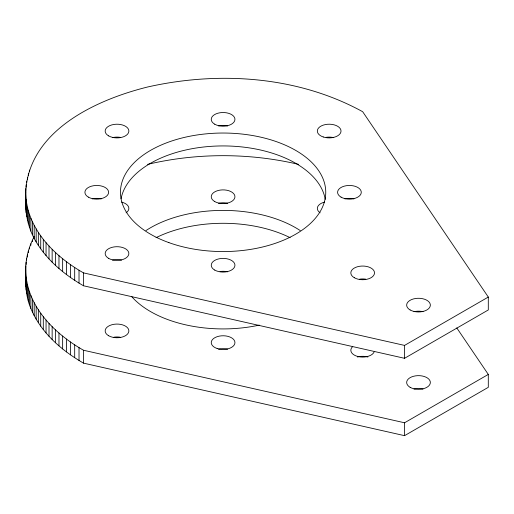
<?xml version="1.0" encoding="UTF-8"?>
<svg xmlns="http://www.w3.org/2000/svg" width="514" height="514" viewBox="0 0 514 514"><rect width="100%" height="100%" fill="white"/><g stroke="black" fill="none" stroke-linecap="round" stroke-linejoin="round"><path stroke-width="0.77" d="M25.7 192.3C28.623 130.774 95.7 99.902 147.557 87.007C218.983 70.906 297.741 76.04 362.678 111.711L488.3 297.06L488.3 309.955L404.55 358.303L83.519 285.778C65.946 275.581 49.601 262.442 38.351 245.339C27.692 229.906 24.254 210.759 25.7 192.3C25.899 228.139 54.227 256.274 83.519 272.883L404.55 345.408L488.3 297.06M25.7 205.189L25.931 199.972M456.779 327.919L488.3 374.423L488.3 387.318L404.55 435.666L83.519 363.141C61.449 350.33 40.773 332.513 30.859 308.432C25.057 295.055 25.289 280.207 25.803 265.931C26.394 255.676 29.439 245.653 34.2 236.581M25.7 282.552L25.931 277.335M25.7 269.664C25.899 305.509 54.227 333.637 83.519 350.246L404.55 422.778L488.3 374.423M147.557 164.371C197.01 152.78 249.181 152.78 298.64 164.371M404.55 345.408L404.55 358.303M404.55 422.778L404.55 435.666M83.519 272.883L83.519 285.778M83.519 350.246L83.519 363.141M79.021 270.203L79.021 283.098M79.021 347.567L79.021 360.462M74.684 267.441L74.684 280.336M74.684 344.804L74.684 357.699M70.508 264.594L70.508 277.489M70.508 341.958L70.508 354.853M66.492 261.677L66.492 274.572M66.492 339.041L66.492 351.936M62.644 258.677L62.644 271.572M62.644 336.047L62.644 348.935M58.969 255.612L58.969 268.507M58.969 332.976L58.969 345.871M55.467 252.477L55.467 265.372M55.467 329.84L55.467 342.735M52.145 249.277L52.145 262.172M52.145 326.647L52.145 339.536M49.01 246.02L49.01 258.915M49.01 323.383L49.01 336.278M46.054 242.704L46.054 255.599M46.054 320.068L46.054 332.963M43.298 239.331L43.298 252.226M43.298 316.695L43.298 329.59M40.728 235.913L40.728 248.802M40.728 313.277L40.728 326.165M38.351 232.444L38.351 245.339M38.351 309.807L38.351 322.702M36.173 228.929L36.173 241.824M36.173 306.293L36.173 319.188M34.2 225.383L34.2 238.271M34.2 302.746L34.2 315.635M32.427 221.791L32.427 234.686M32.427 240.166L32.427 241.683M32.427 299.161L32.427 312.049M30.859 218.174L30.859 231.069M30.859 243.784L30.859 245.3M30.859 295.537L30.859 308.432M29.491 170.063L29.491 171.58M29.491 214.531L29.491 227.426M29.491 247.427L29.491 248.943M29.491 291.894L29.491 304.789M28.334 173.732L28.334 175.248M28.334 210.862L28.334 223.757M28.334 251.095L28.334 252.612M28.334 288.226L28.334 301.12M27.39 177.42L27.39 179.694M27.39 207.174L27.39 220.069M27.39 254.783L27.39 257.058M27.39 284.538L27.39 297.433M26.651 181.127L26.651 182.643M26.651 203.467L26.651 216.362M26.651 258.491L26.651 260.007M26.651 280.83L26.651 293.725M26.124 184.841L26.124 187.122M26.124 199.753L26.124 212.642M26.124 262.204L26.124 264.485M26.124 277.117L26.124 290.012M25.803 188.567L25.803 208.922M25.803 265.931L25.803 286.285M113.947 337.197A11.841 6.836 0 0 1 120.083 337.197M259.255 325.124A102.646 59.264 0 0 1 131.539 296.449M145.925 230.587A102.646 59.264 0 0 1 300.272 230.587M218.566 349.173A11.841 6.836 0 0 1 227.631 349.173M218.566 203.3A11.841 6.836 0 0 1 227.631 203.3M156.05 237.68A102.646 59.264 0 0 1 290.14 237.68M320.106 212.815A11.841 6.836 0 0 1 324.649 202.098M121.548 202.098A11.841 6.836 0 0 1 126.084 212.815M374.115 352.019A11.841 6.836 0 0 1 358.142 356.562A11.841 6.836 0 0 1 352.418 346.828M121.06 198.738A102.646 59.264 0 0 1 223.654 145.931A102.646 59.264 0 0 1 325.246 199.381M112.482 137.63A11.841 6.836 0 0 1 120.083 137.341M326.114 137.341A11.841 6.836 0 0 1 333.708 137.63M112.482 260.116A11.841 6.836 0 0 1 121.548 260.116M218.566 125.936A11.841 6.836 0 0 1 227.631 125.936M220.031 271.527A11.841 6.836 0 0 1 227.631 271.81M344.9 198.873A11.841 6.836 0 0 1 353.966 198.873M92.231 198.873A11.841 6.836 0 0 1 101.297 198.873M413.976 389.059A11.841 6.836 0 0 1 423.041 389.059M357.436 357.012A11.841 6.836 0 0 1 367.921 357.012M413.976 311.696A11.841 6.836 0 0 1 423.041 311.696M359.614 279.173A11.841 6.836 0 0 1 365.743 279.173M214.723 201.559A11.841 6.836 0 0 0 234.538 198.494A11.841 6.836 0 0 0 220.031 190.116A11.841 6.836 0 0 0 214.723 201.559M217.178 348.524A11.841 6.836 0 0 0 234.943 342.6A11.841 6.836 0 0 0 217.178 336.676A11.841 6.836 0 0 0 217.178 348.524M108.64 335.745A11.841 6.836 0 0 0 128.455 332.674A11.841 6.836 0 0 0 113.947 324.302A11.841 6.836 0 0 0 108.64 335.745M108.64 258.375A11.841 6.836 0 0 0 128.455 255.31A11.841 6.836 0 0 0 113.947 246.938A11.841 6.836 0 0 0 108.64 258.375M354.3 277.721A11.841 6.836 0 0 0 374.115 274.656A11.841 6.836 0 0 0 359.614 266.278A11.841 6.836 0 0 0 354.3 277.721M168.894 242.621A102.646 59.264 0 0 0 325.69 194.234A102.646 59.264 0 0 0 174.709 140.033A102.646 59.264 0 0 0 168.894 242.621M108.64 135.889A11.841 6.836 0 0 0 128.455 132.824A11.841 6.836 0 0 0 113.947 124.446A11.841 6.836 0 0 0 108.64 135.889M323.255 136.975A11.841 6.836 0 0 0 341.02 131.051A11.841 6.836 0 0 0 323.255 125.127A11.841 6.836 0 0 0 323.255 136.975M214.723 270.068A11.841 6.836 0 0 0 234.538 267.004A11.841 6.836 0 0 0 220.031 258.632A11.841 6.836 0 0 0 214.723 270.068M214.723 124.195A11.841 6.836 0 0 0 234.538 121.131A11.841 6.836 0 0 0 220.031 112.752A11.841 6.836 0 0 0 214.723 124.195M341.058 197.132A11.841 6.836 0 0 0 360.873 194.067A11.841 6.836 0 0 0 346.365 185.695A11.841 6.836 0 0 0 341.058 197.132M88.389 197.132A11.841 6.836 0 0 0 108.203 194.067A11.841 6.836 0 0 0 93.696 185.695A11.841 6.836 0 0 0 88.389 197.132M410.133 387.318A11.841 6.836 0 0 0 429.948 384.254A11.841 6.836 0 0 0 415.447 375.875A11.841 6.836 0 0 0 410.133 387.318M410.133 309.955A11.841 6.836 0 0 0 429.948 306.89A11.841 6.836 0 0 0 415.447 298.512A11.841 6.836 0 0 0 410.133 309.955"/></g></svg>
